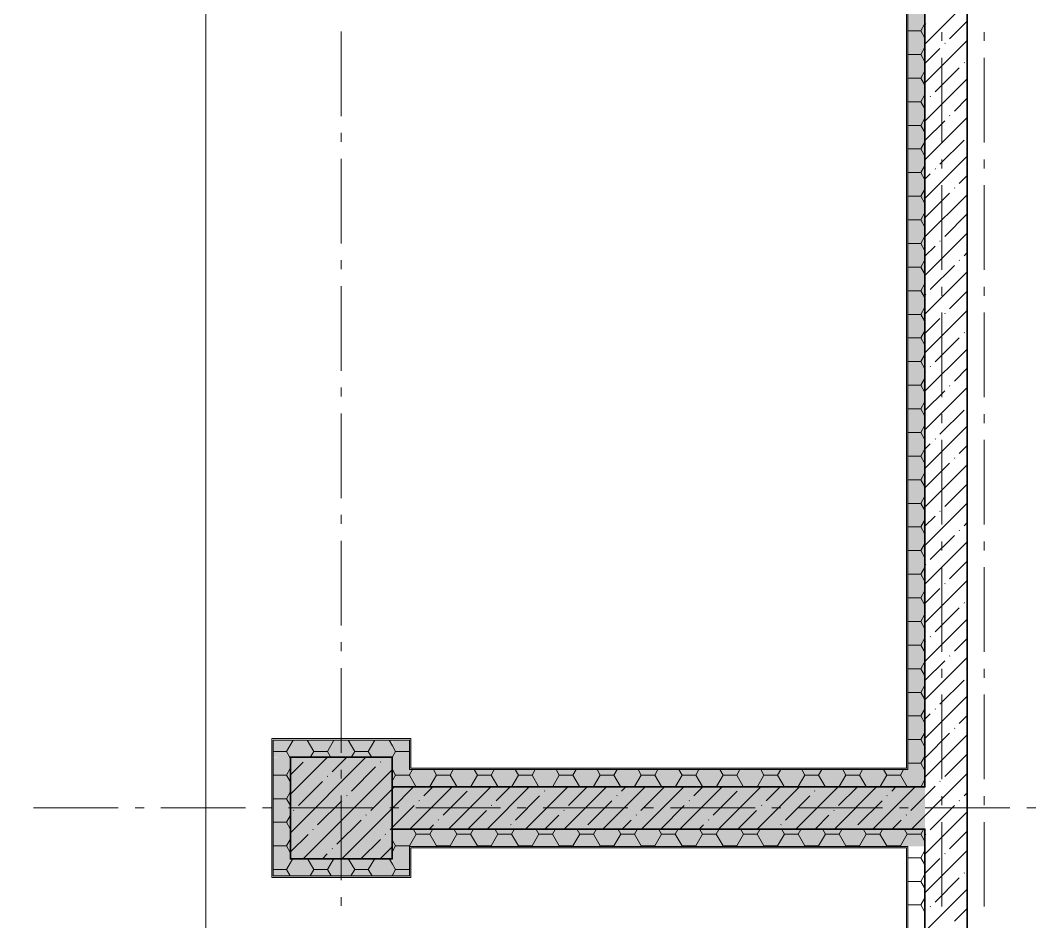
# Model space of a CAD drawing. Header units: millimetres. Extents: x -81576 to 1046824, y -248937 to 691537.
# Drawn here: x 168097 to 174099, y 573749 to 579079 of the extents above; entities that cross this region are included whole.
import ezdxf

# ---------------------------------------------------------------- set-up
doc = ezdxf.new("R2010")
doc.units = ezdxf.units.MM
doc.layers.add('PDF _Геометрия', color=7, linetype='Continuous', true_color=0x1d1d1d)
doc.layers.add('PDF _Сплошная заливка', color=7, linetype='Continuous', true_color=0xffffff)

msp = doc.modelspace()

# ---------------------------------------------------------------- hatches: boundary and pattern name
at = {"layer": 'PDF _Сплошная заливка', "true_color": 0x636466, "transparency": 33554559}
for points in [[(173342.5, 574648.6), (173342.5, 580311.6), (173334.5, 580311.6), (173334.5, 574648.6)], [(173342.5, 574548.6), (173442.5, 574548.6), (173442.5, 580319.6), (173342.5, 580319.6)], [(173442.5, 574548.6), (173444.5, 574548.6), (173442.5, 577521)], [(169584.5, 574723.6), (169592.5, 574723.6), (169592.5, 574823.6), (169584.5, 574823.6)], [(169592.5, 574723.6), (170296.5, 574723.6), (170294.5, 574823.6), (169592.5, 574823.6)], [(170296.5, 574548.6), (170396.5, 574548.6), (170396.5, 574823.6), (170296.5, 574823.6)], [(170404.5, 574648.6), (170404.5, 574831.6), (170396.5, 574831.6), (170396.5, 574648.6)], [(169592.5, 574011.6), (169592.5, 574721.6), (169584.5, 574721.6), (169584.5, 574011.6)], [(169692.5, 574019.6), (169692.5, 574723.6), (169592.5, 574721.6), (169592.5, 574019.6)], [(169694.5, 574121.6), (170294.5, 574121.6), (170294.5, 574721.6), (169694.5, 574721.6)], [(170396.5, 574548.6), (173342.5, 574548.6), (173342.5, 574648.6), (170396.5, 574648.6)], [(173334.5, 574648.6), (173334.5, 574656.6), (170404.5, 574656.6), (170404.5, 574648.6)], [(173444.5, 574296.6), (173444.5, 574546.6), (170294.5, 574546.6), (170294.5, 574296.6)], [(173334.5, 574546.6), (173334.5, 574548.6), (171119.5, 574546.6)], [(173442.5, 574546.6), (173442.5, 574548.6), (173342.5, 574546.6)], [(170296.5, 574019.6), (170396.5, 574019.6), (170396.5, 574294.6), (170296.5, 574294.6)], [(170396.5, 574194.6), (173442.5, 574194.6), (173442.5, 574294.6), (170396.5, 574294.6)], [(173442.5, 574294.6), (173442.5, 574296.6), (171119.5, 574294.6)], [(170396.5, 574011.6), (170404.5, 574011.6), (170404.5, 574194.6), (170396.5, 574194.6)], [(170404.5, 574186.6), (173342.5, 574186.6), (173342.5, 574194.6), (170404.5, 574194.6)], [(169692.5, 574119.6), (169694.5, 574121.6), (169692.5, 574121.6)], [(169692.5, 574019.6), (170296.5, 574019.6), (170294.5, 574119.6), (169692.5, 574119.6)], [(170294.5, 574119.6), (170294.5, 574121.6), (169694.5, 574119.6)], [(169592.5, 574011.6), (169692.5, 574011.6), (169692.5, 574019.6), (169592.5, 574019.6)], [(169694.5, 574011.6), (170294.5, 574011.6), (170294.5, 574019.6), (169694.5, 574019.6)], [(170296.5, 574011.6), (170396.5, 574011.6), (170396.5, 574019.6), (170296.5, 574019.6)]]:
    msp.add_hatch(color=251, dxfattribs=at).paths.add_polyline_path(points)

# ---------------------------------------------------------------- linework, layer by layer
at = {"layer": 'PDF _Геометрия', "color": 7, "lineweight": 9}
msp.add_lwpolyline([(96004.5, 535380), (96004.5, 585971.6), (122994.5, 585971.6), (122994.5, 547671.5), (169194.5, 547671.5), (169194.5, 581171.6), (172944.5, 581171.6), (172944.5, 582548.4), (172944.5, 581171.6), (169194.5, 581171.6), (169194.5, 547671.5), (122994.5, 547671.5), (122994.5, 585971.6), (96004.5, 585971.6)], close=True, dxfattribs=at)
at = {"layer": 'PDF _Геометрия', "color": 7, "lineweight": 13}
for points in [[(173334.5, 568656.6), (173334.5, 574186.6), (170404.5, 574186.6), (170404.5, 574011.6), (170294.5, 574011.6), (169694.5, 574011.6), (169584.5, 574011.6), (169584.5, 574721.6), (169584.5, 574831.6), (170294.5, 574831.6), (170404.5, 574831.6), (170404.5, 574656.6), (173334.5, 574656.6), (173334.5, 580311.6), (170402.5, 580311.6), (170402.5, 580071.6), (170402.5, 579961.6), (169694.5, 579961.6), (169584.5, 579961.6), (169584.5, 580671.6), (169584.5, 580781.6), (173334.5, 580781.6), (173334.5, 582548.4)], [(173342.5, 582548.4), (173342.5, 580773.6), (173334.5, 580773.6), (169592.5, 580773.6), (169592.5, 579969.6), (170394.5, 579969.6), (170394.5, 580319.6), (170558.4, 580319.6), (173342.5, 580319.6), (173342.5, 580311.6), (173342.5, 574648.6), (173334.5, 574648.6), (170404.5, 574648.6), (170396.5, 574648.6), (170396.5, 574823.6), (169592.5, 574823.6), (169592.5, 574019.6), (170396.5, 574019.6), (170396.5, 574194.6), (170404.5, 574194.6), (173342.5, 574194.6), (173342.5, 574186.6), (173342.5, 568546.6)], [(170404.5, 574546.6), (170396.5, 574546.6)], [(173342.5, 574546.6), (173334.5, 574546.6)], [(170396.5, 574296.6), (170404.5, 574296.6)], [(173444.5, 574194.6), (173444.5, 574186.6)]]:
    msp.add_lwpolyline(points, dxfattribs=at)
at = {"layer": 'PDF _Геометрия', "color": 7, "lineweight": 9}
for points in [[(173442.5, 582548.4), (173442.5, 580671.6), (173444.5, 580671.6), (173444.5, 580673.6), (173334.5, 580673.6), (169692.5, 580673.6), (169692.5, 580069.6), (170294.5, 580069.6), (170294.5, 580419.6), (170558.4, 580419.6), (173444.5, 580419.6), (173444.5, 580319.6), (173444.5, 580311.6), (173444.5, 574546.6), (173342.5, 574546.6), (173334.5, 574546.6), (170404.5, 574546.6), (170396.5, 574546.6), (170396.5, 574548.6)], [(170294.5, 574548.6), (170404.5, 574548.6), (173334.5, 574548.6), (173444.5, 574548.6), (173444.5, 574546.6), (173442.5, 574546.6), (173442.5, 580311.6), (173442.5, 580421.6), (173444.5, 580421.6)], [(169994.5, 579012.7), (169994.5, 578512.7)], [(173544.5, 579009.3), (173544.5, 578956.4)], [(173794.5, 579009.3), (173794.5, 578956.4)], [(173544.5, 578856.4), (173544.5, 578356.4)], [(173794.5, 578856.4), (173794.5, 578356.4)], [(169994.5, 578412.7), (169994.5, 578359.8)], [(169994.5, 578259.8), (169994.5, 577759.8)], [(173544.5, 578256.4), (173544.5, 578203.4)], [(173794.5, 578256.4), (173794.5, 578203.4)], [(173544.5, 578103.4), (173544.5, 577603.4)], [(173794.5, 578103.4), (173794.5, 577603.4)], [(169994.5, 577659.8), (169994.5, 577606.9)], [(169994.5, 577506.9), (169994.5, 577006.9)], [(173544.5, 577503.4), (173544.5, 577450.5)], [(173794.5, 577503.4), (173794.5, 577450.5)], [(173544.5, 577350.5), (173544.5, 576850.5)], [(173794.5, 577350.5), (173794.5, 576850.5)], [(169994.5, 576906.9), (169994.5, 576854)], [(169994.5, 576754), (169994.5, 576254)], [(173544.5, 576750.5), (173544.5, 576697.6)], [(173794.5, 576750.5), (173794.5, 576697.6)], [(173544.5, 576597.6), (173544.5, 576097.6)], [(173794.5, 576597.6), (173794.5, 576097.6)], [(169994.5, 576154), (169994.5, 576101.1)], [(169994.5, 576001.1), (169994.5, 575501.1)], [(173544.5, 575997.6), (173544.5, 575944.7)], [(173794.5, 575997.6), (173794.5, 575944.7)], [(173544.5, 575844.7), (173544.5, 575344.7)], [(173794.5, 575844.7), (173794.5, 575344.7)], [(169994.5, 575401.1), (169994.5, 575348.2)], [(169994.5, 575248.2), (169994.5, 574748.2)], [(173544.5, 575244.7), (173544.5, 575191.8)], [(173794.5, 575244.7), (173794.5, 575191.8)], [(173544.5, 575091.8), (173544.5, 574591.8)], [(173794.5, 575091.8), (173794.5, 574591.8)], [(170294.5, 574296.6), (170296.5, 574296.6), (170296.5, 574119.6), (169692.5, 574119.6), (169692.5, 574723.6), (170296.5, 574723.6), (170296.5, 574548.6), (170296.5, 574546.6), (170294.5, 574546.6), (170396.5, 574546.6)], [(170294.5, 574546.6), (170294.5, 574721.6), (169694.5, 574721.6), (169694.5, 574121.6), (170294.5, 574121.6), (170294.5, 574296.6), (170396.5, 574296.6), (170404.5, 574296.6), (173444.5, 574296.6), (173444.5, 574194.6), (173444.5, 574186.6), (173444.5, 556656.6), (173444.5, 556648.6), (173442.5, 556648.6)], [(169994.5, 574648.2), (169994.5, 574595.2)], [(173342.5, 574546.6), (173342.5, 574548.6)], [(169994.5, 574495.2), (169994.5, 573995.2)], [(173544.5, 574491.8), (173544.5, 574438.8)], [(173794.5, 574491.8), (173794.5, 574438.8)], [(168675.6, 574421.6), (168175.6, 574421.6)], [(168828.5, 574421.6), (168775.6, 574421.6)], [(169428.5, 574421.6), (168928.5, 574421.6)], [(169581.4, 574421.6), (169528.5, 574421.6)], [(170181.4, 574421.6), (169681.4, 574421.6)], [(170334.4, 574421.6), (170281.4, 574421.6)], [(170934.4, 574421.6), (170434.4, 574421.6)], [(171087.3, 574421.6), (171034.4, 574421.6)], [(171687.3, 574421.6), (171187.3, 574421.6)], [(171840.2, 574421.6), (171787.3, 574421.6)], [(172440.2, 574421.6), (171940.2, 574421.6)], [(172593.1, 574421.6), (172540.2, 574421.6)], [(173193.1, 574421.6), (172693.1, 574421.6)], [(173346, 574421.6), (173293.1, 574421.6)], [(173946, 574421.6), (173446, 574421.6)], [(174098.9, 574421.6), (174046, 574421.6)], [(173544.5, 574338.8), (173544.5, 573838.8)], [(173794.5, 574338.8), (173794.5, 573838.8)], [(170294.5, 574294.6), (170404.5, 574294.6), (173444.5, 574294.6), (173444.5, 574296.6), (173442.5, 574296.6), (173442.5, 574186.6), (173442.5, 568546.6), (173442.5, 568296.6), (173442.5, 562546.6), (173442.5, 562296.6), (173442.5, 556656.6), (173442.5, 556546.6), (173444.5, 556546.6), (173444.5, 556548.6), (173442.5, 556548.6), (170404.5, 556548.6), (170294.5, 556548.6)], [(170396.5, 574296.6), (170396.5, 574294.6)], [(173444.5, 574194.6), (173442.5, 574194.6)], [(169994.5, 573895.2), (169994.5, 573842.3)]]:
    msp.add_lwpolyline(points, dxfattribs=at)
at = {"layer": 'PDF _Геометрия', "color": 7, "lineweight": 35}
for points in [[(170294.5, 556546.6), (173444.5, 556546.6), (173444.5, 574296.6), (170294.5, 574296.6), (170294.5, 574546.6), (173444.5, 574546.6), (173444.5, 580421.6), (170294.5, 580421.6)], [(173694.5, 580171.6), (173694.5, 550571.5)]]:
    msp.add_lwpolyline(points, dxfattribs=at)
at = {"layer": 'PDF _Геометрия', "lineweight": 9}
for points in [[(173694.5, 579188.1), (173444.5, 578938.1)], [(173442.5, 579055), (173420.2, 579016.3)], [(173449.6, 579057.2), (173447.2, 579054.9)], [(173694.5, 579074.1), (173589.7, 578969.3)], [(173420.2, 579016.3), (173342.5, 579016.3)], [(173420.1, 579016.3), (173442.5, 578977.6)], [(173694.5, 578960), (173444.5, 578710)], [(173442.5, 578915.4), (173420.2, 578876.7)], [(173532.7, 578912.3), (173444.5, 578824.1)], [(173563.6, 578943.2), (173561.2, 578940.8)], [(173420.2, 578876.6), (173342.5, 578876.6)], [(173420.1, 578876.6), (173442.5, 578837.9)], [(173646.8, 578798.3), (173504.2, 578655.7)], [(173677.7, 578829.1), (173675.3, 578826.8)], [(173420.2, 578737), (173342.5, 578737)], [(173420.1, 578737), (173442.5, 578698.2)], [(173442.5, 578775.7), (173420.2, 578737)], [(173694.5, 578731.9), (173444.5, 578481.9)], [(173420.2, 578597.3), (173342.5, 578597.3)], [(173420.1, 578597.3), (173442.5, 578558.5)], [(173442.5, 578636), (173420.2, 578597.3)], [(173447.2, 578598.7), (173444.5, 578596)], [(173478.1, 578629.6), (173475.7, 578627.2)], [(173694.5, 578617.9), (173618.3, 578541.6)], [(173442.5, 578496.3), (173420.2, 578457.6)], [(173694.5, 578503.8), (173444.5, 578253.8)], [(173561.2, 578484.6), (173444.5, 578367.9)], [(173592.1, 578515.5), (173589.7, 578513.1)], [(173420.2, 578457.6), (173342.5, 578457.6)], [(173420.1, 578457.6), (173442.5, 578418.9)], [(173442.5, 578356.6), (173420.2, 578317.9)], [(173675.3, 578370.6), (173532.7, 578228)], [(173420.2, 578317.9), (173342.5, 578317.9)], [(173420.1, 578317.9), (173442.5, 578279.2)], [(173694.5, 578275.7), (173444.5, 578025.7)], [(173420.2, 578178.2), (173342.5, 578178.2)], [(173420.1, 578178.2), (173442.5, 578139.5)], [(173442.5, 578217), (173420.2, 578178.2)], [(173506.6, 578201.9), (173504.2, 578199.5)], [(173475.7, 578171), (173444.5, 578139.8)], [(173694.5, 578161.7), (173646.8, 578114)], [(173442.5, 578077.3), (173420.2, 578038.6)], [(173589.7, 578056.9), (173447.2, 577914.4)], [(173620.6, 578087.8), (173618.3, 578085.4)], [(173420.2, 578038.6), (173342.5, 578038.6)], [(173420.1, 578038.6), (173442.5, 577999.8)], [(173694.5, 578047.7), (173444.5, 577797.6)], [(173442.5, 577937.6), (173420.2, 577898.9)], [(173420.2, 577898.9), (173342.5, 577898.9)], [(173420.1, 577898.9), (173442.5, 577860.1)], [(173694.5, 577933.6), (173561.2, 577800.3)], [(173694.5, 577819.5), (173444.5, 577569.5)], [(173420.2, 577759.2), (173342.5, 577759.2)], [(173420.1, 577759.2), (173442.5, 577720.5)], [(173442.5, 577797.9), (173420.2, 577759.2)], [(173535.1, 577774.2), (173532.7, 577771.8)], [(173504.2, 577743.3), (173444.5, 577683.6)], [(173694.5, 577705.5), (173675.3, 577686.3)], [(173442.5, 577658.2), (173420.2, 577619.5)], [(173649.1, 577660.1), (173646.8, 577657.8)], [(173420.2, 577619.5), (173342.5, 577619.5)], [(173420.1, 577619.5), (173442.5, 577580.8)], [(173694.5, 577591.5), (173444.5, 577341.5)], [(173618.3, 577629.2), (173475.7, 577486.7)], [(173442.5, 577518.6), (173420.2, 577479.8)], [(173420.2, 577479.8), (173342.5, 577479.8)], [(173420.1, 577479.8), (173442.5, 577441.1)], [(173449.6, 577460.5), (173447.2, 577458.2)], [(173694.5, 577477.4), (173589.7, 577372.6)], [(173420.2, 577340.1), (173342.5, 577340.1)], [(173420.1, 577340.1), (173442.5, 577301.4)], [(173442.5, 577378.9), (173420.2, 577340.2)], [(173694.5, 577363.4), (173444.5, 577113.4)], [(173563.6, 577346.5), (173561.2, 577344.1)], [(173532.7, 577315.6), (173444.5, 577227.4)], [(173442.5, 577239.2), (173420.2, 577200.5)], [(173677.7, 577232.4), (173675.3, 577230.1)], [(173420.2, 577200.5), (173342.5, 577200.5)], [(173420.1, 577200.5), (173442.5, 577161.7)], [(173646.8, 577201.6), (173504.2, 577059)], [(173442.5, 577099.5), (173420.2, 577060.8)], [(173694.5, 577135.3), (173444.5, 576885.3)], [(173420.2, 577060.8), (173342.5, 577060.8)], [(173420.1, 577060.8), (173442.5, 577022.1)], [(173447.2, 577002), (173444.5, 576999.3)], [(173478.1, 577032.9), (173475.7, 577030.5)], [(173694.5, 577021.2), (173618.3, 576945)], [(173420.2, 576921.1), (173342.5, 576921.1)], [(173420.1, 576921.1), (173442.5, 576882.4)], [(173442.5, 576959.8), (173420.2, 576921.1)], [(173592.1, 576918.8), (173589.7, 576916.4)], [(173694.5, 576907.2), (173444.5, 576657.2)], [(173561.2, 576887.9), (173444.5, 576771.2)], [(173442.5, 576820.1), (173420.2, 576781.4)], [(173420.2, 576781.4), (173342.5, 576781.4)], [(173420.1, 576781.4), (173442.5, 576742.7)], [(173675.3, 576773.9), (173532.7, 576631.3)], [(173442.5, 576680.5), (173420.2, 576641.8)], [(173694.5, 576679.1), (173444.5, 576429.1)], [(173420.2, 576641.7), (173342.5, 576641.7)], [(173420.1, 576641.7), (173442.5, 576603)], [(173475.7, 576574.3), (173444.5, 576543.1)], [(173506.6, 576605.2), (173504.2, 576602.8)], [(173694.5, 576565), (173646.8, 576517.3)], [(173420.2, 576502.1), (173342.5, 576502.1)], [(173420.1, 576502.1), (173442.5, 576463.3)], [(173442.5, 576540.8), (173420.2, 576502.1)], [(173694.5, 576451), (173444.5, 576201)], [(173589.7, 576460.2), (173447.2, 576317.7)], [(173620.6, 576491.1), (173618.3, 576488.8)], [(173442.5, 576401.1), (173420.2, 576362.4)], [(173420.2, 576362.4), (173342.5, 576362.4)], [(173420.1, 576362.4), (173442.5, 576323.6)], [(173694.5, 576336.9), (173561.2, 576203.6)], [(173442.5, 576261.4), (173420.2, 576222.7)], [(173420.2, 576222.7), (173342.5, 576222.7)], [(173420.1, 576222.7), (173442.5, 576184)], [(173694.5, 576222.9), (173444.5, 575972.9)], [(173504.2, 576146.6), (173444.5, 576086.9)], [(173535.1, 576177.5), (173532.7, 576175.1)], [(173420.2, 576083), (173342.5, 576083)], [(173420.1, 576083), (173442.5, 576044.3)], [(173442.5, 576121.7), (173420.2, 576083)], [(173694.5, 576108.8), (173675.3, 576089.6)], [(173618.3, 576032.6), (173475.7, 575890)], [(173649.1, 576063.4), (173646.8, 576061.1)], [(173442.5, 575982.1), (173420.2, 575943.3)], [(173694.5, 575994.8), (173444.5, 575744.8)], [(173420.2, 575943.3), (173342.5, 575943.3)], [(173420.1, 575943.3), (173442.5, 575904.6)], [(173442.5, 575842.4), (173420.2, 575803.7)], [(173449.6, 575863.9), (173447.2, 575861.5)], [(173694.5, 575880.7), (173589.7, 575775.9)], [(173420.2, 575803.7), (173342.5, 575803.7)], [(173420.1, 575803.7), (173442.5, 575764.9)], [(173694.5, 575766.7), (173444.5, 575516.7)], [(173532.7, 575718.9), (173444.5, 575630.7)], [(173563.6, 575749.8), (173561.2, 575747.4)], [(173420.2, 575664), (173342.5, 575664)], [(173420.1, 575664), (173442.5, 575625.2)], [(173442.5, 575702.7), (173420.2, 575664)], [(173646.8, 575604.9), (173504.2, 575462.3)], [(173677.7, 575635.8), (173675.3, 575633.4)], [(173442.5, 575563), (173420.2, 575524.3)], [(173694.5, 575538.6), (173444.5, 575288.6)], [(173420.2, 575524.3), (173342.5, 575524.3)], [(173420.1, 575524.3), (173442.5, 575485.6)], [(173442.5, 575423.3), (173420.2, 575384.6)], [(173478.1, 575436.2), (173475.7, 575433.8)], [(173694.5, 575424.5), (173618.3, 575348.3)], [(173420.2, 575384.6), (173342.5, 575384.6)], [(173420.1, 575384.6), (173442.5, 575345.9)], [(173447.2, 575405.3), (173444.5, 575402.6)], [(173694.5, 575310.5), (173444.5, 575060.5)], [(173592.1, 575322.1), (173589.7, 575319.8)], [(173420.2, 575244.9), (173342.5, 575244.9)], [(173420.1, 575244.9), (173442.5, 575206.2)], [(173442.5, 575283.7), (173420.2, 575244.9)], [(173561.2, 575291.2), (173444.5, 575174.5)], [(173675.3, 575177.2), (173532.7, 575034.6)], [(173442.5, 575144), (173420.2, 575105.3)], [(173420.2, 575105.2), (173342.5, 575105.2)], [(173420.1, 575105.2), (173442.5, 575066.5)], [(173694.5, 575082.4), (173444.5, 574832.4)], [(173442.5, 575004.3), (173420.2, 574965.6)], [(173506.6, 575008.5), (173504.2, 575006.1)], [(173420.2, 574965.6), (173342.5, 574965.6)], [(173420.1, 574965.6), (173442.5, 574926.8)], [(173475.7, 574977.6), (173444.5, 574946.4)], [(173694.5, 574968.3), (173646.8, 574920.6)], [(173620.6, 574894.4), (173618.3, 574892.1)], [(169709.1, 574823.6), (169670.2, 574756.1)], [(169792.5, 574823.6), (169831.4, 574756)], [(169951.1, 574823.6), (169912.1, 574756.1)], [(170034.4, 574823.6), (170073.4, 574756)], [(170193, 574823.6), (170154, 574756.1)], [(170276.3, 574823.6), (170296.5, 574788.6), (170315.3, 574756)], [(173420.2, 574825.9), (173342.5, 574825.9)], [(173420.1, 574825.9), (173442.5, 574787.2)], [(173442.5, 574864.6), (173420.2, 574825.9)], [(173694.5, 574854.3), (173444.5, 574604.3)], [(173589.7, 574863.6), (173447.2, 574721)], [(169670.2, 574756), (169592.5, 574756)], [(169670.2, 574756), (169688.9, 574723.6), (169692.5, 574717.3)], [(169831.5, 574756.1), (169812.7, 574723.6)], [(169912.1, 574756), (169831.5, 574756)], [(169912.1, 574756), (169930.8, 574723.6)], [(170073.4, 574756.1), (170054.6, 574723.6)], [(170154, 574756), (170073.4, 574756)], [(170154, 574756), (170172.8, 574723.6)], [(170315.3, 574756.1), (170296.5, 574723.5)], [(170396, 574756), (170315.3, 574756)], [(170396.5, 574757), (170396, 574756.1)], [(170396, 574756), (170396.5, 574755.1)], [(169912.2, 574721.6), (169694.5, 574503.8)], [(170140.3, 574721.6), (169694.5, 574275.7)], [(169798.2, 574721.6), (169797.6, 574721)], [(170026.3, 574721.6), (169940.2, 574635.5)], [(170254.4, 574721.6), (170253.8, 574721)], [(173442.5, 574724.9), (173420.2, 574686.2)], [(173694.5, 574740.2), (173561.2, 574606.9)], [(169692.5, 574655.1), (169670.2, 574616.4)], [(169769.1, 574692.5), (169694.5, 574617.9)], [(170294.5, 574647.6), (169768.4, 574121.6)], [(170196.8, 574664), (170054.2, 574521.4)], [(170227.7, 574694.9), (170225.3, 574692.5)], [(170296.5, 574648.9), (170315.3, 574616.4)], [(170414.6, 574648.6), (170396.5, 574617.3), (170396, 574616.4)], [(170538.7, 574648.6), (170557.2, 574616.4)], [(170656.5, 574648.6), (170637.9, 574616.4)], [(170780.6, 574648.6), (170799.2, 574616.4)], [(170898.4, 574648.6), (170879.8, 574616.4)], [(171022.5, 574648.6), (171041.1, 574616.4)], [(171140.4, 574648.6), (171121.8, 574616.4)], [(171264.5, 574648.6), (171283.1, 574616.4)], [(171382.3, 574648.6), (171363.7, 574616.4)], [(171506.4, 574648.6), (171525, 574616.4)], [(171624.2, 574648.6), (171605.6, 574616.4)], [(171748.3, 574648.6), (171766.9, 574616.4)], [(171866.2, 574648.6), (171847.6, 574616.4)], [(171990.3, 574648.6), (172008.9, 574616.4)], [(172108.1, 574648.6), (172089.5, 574616.4)], [(172232.2, 574648.6), (172250.8, 574616.4)], [(172350, 574648.6), (172331.4, 574616.4)], [(172474.1, 574648.6), (172492.7, 574616.4)], [(172592, 574648.6), (172573.4, 574616.4)], [(172716.1, 574648.6), (172734.7, 574616.4)], [(172833.9, 574648.6), (172815.3, 574616.4)], [(172958, 574648.6), (172976.6, 574616.4)], [(173075.8, 574648.6), (173057.3, 574616.4)], [(173199.9, 574648.6), (173218.5, 574616.4)], [(173317.8, 574648.6), (173299.2, 574616.4)], [(173420.2, 574686.2), (173342.5, 574686.2)], [(173420.1, 574686.2), (173442.5, 574647.5)], [(169670.2, 574616.4), (169592.5, 574616.4)], [(169670.2, 574616.4), (169692.5, 574577.6)], [(169883.1, 574578.4), (169740.6, 574435.9)], [(169914, 574609.3), (169911.7, 574606.9)], [(170315.3, 574616.4), (170296.5, 574583.8)], [(170396, 574616.4), (170315.3, 574616.4)], [(170396, 574616.4), (170396.5, 574615.4), (170435.1, 574548.6)], [(170557.3, 574616.4), (170518.1, 574548.6)], [(170637.9, 574616.4), (170557.3, 574616.4)], [(170637.9, 574616.4), (170677, 574548.6)], [(170799.2, 574616.4), (170760, 574548.6)], [(170879.8, 574616.4), (170799.2, 574616.4)], [(170879.8, 574616.4), (170919, 574548.6)], [(171041.1, 574616.4), (171002, 574548.6)], [(171121.8, 574616.4), (171041.1, 574616.4)], [(171121.8, 574616.4), (171160.9, 574548.6)], [(171283.1, 574616.4), (171243.9, 574548.6)], [(171363.7, 574616.4), (171283.1, 574616.4)], [(171363.7, 574616.4), (171402.8, 574548.6)], [(171525, 574616.4), (171485.8, 574548.6)], [(171605.7, 574616.4), (171525, 574616.4)], [(171605.6, 574616.4), (171644.8, 574548.6)], [(171766.9, 574616.4), (171727.8, 574548.6)], [(171847.6, 574616.4), (171766.9, 574616.4)], [(171847.6, 574616.4), (171886.7, 574548.6)], [(172008.9, 574616.4), (171969.7, 574548.6)], [(172089.5, 574616.4), (172008.9, 574616.4)], [(172089.5, 574616.4), (172128.6, 574548.6)], [(172250.8, 574616.4), (172211.7, 574548.6)], [(172331.5, 574616.4), (172250.8, 574616.4)], [(172331.4, 574616.4), (172370.6, 574548.6)], [(172492.7, 574616.4), (172453.6, 574548.6)], [(172573.4, 574616.4), (172492.7, 574616.4)], [(172573.4, 574616.4), (172612.5, 574548.6)], [(172734.7, 574616.4), (172695.5, 574548.6)], [(172815.3, 574616.4), (172734.7, 574616.4)], [(172815.3, 574616.4), (172854.5, 574548.6)], [(172976.6, 574616.4), (172937.5, 574548.6)], [(173057.3, 574616.4), (172976.6, 574616.4)], [(173057.2, 574616.4), (173096.4, 574548.6)], [(173218.5, 574616.4), (173179.4, 574548.6)], [(173299.2, 574616.4), (173218.6, 574616.4)], [(173299.2, 574616.4), (173339.5, 574546.6)], [(173694.5, 574626.2), (173444.5, 574376.2), (173364.9, 574296.6)], [(173442.5, 574585.2), (173421.3, 574548.6)], [(173535.1, 574580.8), (173532.7, 574578.4)], [(169692.5, 574515.4), (169670.2, 574476.7)], [(170421.5, 574546.6), (170294.5, 574419.5), (169996.5, 574121.6)], [(170307.5, 574546.6), (170294.5, 574533.6), (170168.3, 574407.4)], [(170649.6, 574546.6), (170399.6, 574296.6)], [(170535.6, 574546.6), (170481.9, 574492.9)], [(170738.5, 574521.4), (170595.9, 574378.8)], [(170877.7, 574546.6), (170627.7, 574296.6)], [(171105.8, 574546.6), (170855.8, 574296.6)], [(170991.8, 574546.6), (170909.6, 574464.4)], [(171333.9, 574546.6), (171083.9, 574296.6)], [(171197.1, 574523.8), (171194.7, 574521.4)], [(171562, 574546.6), (171312, 574296.6)], [(171448, 574546.6), (171337.3, 574435.9)], [(171790.1, 574546.6), (171540.1, 574296.6)], [(171676.1, 574546.6), (171650.9, 574521.4)], [(171904.2, 574546.6), (171765, 574407.4)], [(172018.2, 574546.6), (171768.2, 574296.6)], [(172246.3, 574546.6), (171996.3, 574296.6)], [(172132.3, 574546.6), (172078.6, 574492.9)], [(172335.2, 574521.4), (172192.6, 574378.8)], [(172474.4, 574546.6), (172224.4, 574296.6)], [(172702.5, 574546.6), (172452.5, 574296.6)], [(172588.5, 574546.6), (172506.3, 574464.4)], [(172930.6, 574546.6), (172680.6, 574296.6)], [(172793.8, 574523.8), (172791.4, 574521.4)], [(173158.7, 574546.6), (172908.7, 574296.6)], [(173044.7, 574546.6), (172934, 574435.9)], [(173386.8, 574546.6), (173136.8, 574296.6)], [(173272.8, 574546.6), (173247.6, 574521.4)], [(173420.2, 574546.5), (173342.5, 574546.5), (173339.5, 574546.5)], [(173504.2, 574549.9), (173444.5, 574490.2), (173361.6, 574407.4)], [(169670.2, 574476.7), (169592.5, 574476.7)], [(169670.2, 574476.7), (169692.5, 574438)], [(169997.2, 574464.4), (169854.6, 574321.8)], [(170028.1, 574495.3), (170025.7, 574492.9)], [(170455.8, 574466.8), (170453.4, 574464.4)], [(171166.2, 574492.9), (171023.6, 574350.3)], [(171593.9, 574464.4), (171451.3, 574321.8)], [(171624.8, 574495.3), (171622.4, 574492.9)], [(172052.4, 574466.8), (172050.1, 574464.4)], [(172762.9, 574492.9), (172620.3, 574350.3)], [(173190.6, 574464.4), (173048, 574321.8)], [(173221.5, 574495.3), (173219.1, 574492.9)], [(173649.1, 574466.8), (173646.8, 574464.4)], [(173694.5, 574512.1), (173675.3, 574492.9)], [(169714.4, 574409.7), (169712.1, 574407.4)], [(170424.9, 574435.9), (170294.5, 574305.5), (170282.3, 574293.3)], [(170852.6, 574407.4), (170741.8, 574296.6)], [(170883.4, 574438.2), (170881.1, 574435.9)], [(171311.1, 574409.7), (171308.8, 574407.4)], [(172021.6, 574435.9), (171882.3, 574296.6)], [(172449.3, 574407.4), (172338.5, 574296.6)], [(172480.1, 574438.2), (172477.8, 574435.9)], [(172907.8, 574409.7), (172905.4, 574407.4)], [(173694.5, 574398.1), (173444.5, 574148.1)], [(173618.3, 574435.9), (173475.7, 574293.3)], [(169670.2, 574337), (169592.5, 574337)], [(169692.5, 574375.7), (169670.2, 574337)], [(169670.2, 574337), (169692.5, 574298.3)], [(170111.2, 574350.3), (169968.7, 574207.8)], [(170142.1, 574381.2), (170139.8, 574378.8)], [(170569.8, 574352.7), (170567.4, 574350.3)], [(171280.2, 574378.8), (171198, 574296.6)], [(171707.9, 574350.3), (171654.2, 574296.6)], [(171738.8, 574381.2), (171736.4, 574378.8)], [(172166.5, 574352.7), (172164.1, 574350.3)], [(172876.9, 574378.8), (172794.7, 574296.6)], [(173304.6, 574350.3), (173250.9, 574296.6)], [(173335.5, 574381.2), (173333.1, 574378.8)], [(169828.5, 574295.7), (169826.1, 574293.3)], [(170420.5, 574294.6), (170436.3, 574267.2)], [(170538.9, 574321.8), (170513.7, 574296.6)], [(170532.8, 574294.6), (170516.9, 574267.2)], [(170662.4, 574294.6), (170678.2, 574267.2)], [(170774.7, 574294.6), (170758.9, 574267.2)], [(170904.3, 574294.6), (170920.2, 574267.2)], [(170997.5, 574324.2), (170995.1, 574321.8)], [(171016.6, 574294.6), (171000.8, 574267.2)], [(171146.3, 574294.6), (171162.1, 574267.2)], [(171258.6, 574294.6), (171242.7, 574267.2)], [(171388.2, 574294.6), (171404, 574267.2)], [(171500.5, 574294.6), (171484.7, 574267.2)], [(171630.1, 574294.6), (171646, 574267.2)], [(171742.4, 574294.6), (171726.6, 574267.2)], [(171872.1, 574294.6), (171887.9, 574267.2)], [(171984.4, 574294.6), (171968.5, 574267.2)], [(172135.6, 574321.8), (172110.4, 574296.6)], [(172114, 574294.6), (172129.8, 574267.2)], [(172226.3, 574294.6), (172210.5, 574267.2)], [(172355.9, 574294.6), (172371.8, 574267.2)], [(172468.2, 574294.6), (172452.4, 574267.2)], [(172594.2, 574324.2), (172591.8, 574321.8)], [(172597.9, 574294.6), (172613.7, 574267.2)], [(172710.2, 574294.6), (172694.3, 574267.2)], [(172839.8, 574294.6), (172855.6, 574267.2)], [(172952.1, 574294.6), (172936.3, 574267.2)], [(173081.7, 574294.6), (173097.6, 574267.2)], [(173194, 574294.6), (173178.2, 574267.2)], [(173323.7, 574294.6), (173339.5, 574267.2)], [(173436, 574294.6), (173420.2, 574267.2)], [(173694.5, 574284), (173589.7, 574179.3)], [(169692.5, 574236), (169670.2, 574197.3)], [(169797.6, 574264.8), (169694.5, 574161.7)], [(170225.3, 574236.3), (170110.6, 574121.6)], [(170256.2, 574267.2), (170253.8, 574264.8)], [(170296.5, 574229.9), (170315.3, 574197.3)], [(170436.3, 574267.2), (170396.5, 574198.3), (170396, 574197.3)], [(170516.9, 574267.2), (170436.3, 574267.2)], [(170516.9, 574267.2), (170557.2, 574197.3)], [(170678.2, 574267.2), (170637.9, 574197.3)], [(170758.9, 574267.2), (170678.2, 574267.2)], [(170758.9, 574267.2), (170799.2, 574197.3)], [(170920.2, 574267.2), (170879.8, 574197.3)], [(171000.8, 574267.2), (170920.2, 574267.2)], [(171000.8, 574267.2), (171041.1, 574197.3)], [(171162.1, 574267.2), (171121.8, 574197.3)], [(171242.7, 574267.2), (171162.1, 574267.2)], [(171242.7, 574267.2), (171283.1, 574197.3)], [(171404, 574267.2), (171363.7, 574197.3)], [(171484.7, 574267.2), (171404, 574267.2)], [(171484.7, 574267.2), (171525, 574197.3)], [(171646, 574267.2), (171605.6, 574197.3)], [(171726.6, 574267.2), (171646, 574267.2)], [(171726.6, 574267.2), (171766.9, 574197.3)], [(171887.9, 574267.2), (171847.6, 574197.3)], [(171968.6, 574267.2), (171887.9, 574267.2)], [(171968.5, 574267.2), (172008.9, 574197.3)], [(172129.8, 574267.2), (172089.5, 574197.3)], [(172210.5, 574267.2), (172129.8, 574267.2)], [(172210.5, 574267.2), (172250.8, 574197.3)], [(172371.8, 574267.2), (172331.4, 574197.3)], [(172452.4, 574267.2), (172371.8, 574267.2)], [(172452.4, 574267.2), (172492.7, 574197.3)], [(172613.7, 574267.2), (172573.4, 574197.3)], [(172694.4, 574267.2), (172613.7, 574267.2)], [(172694.3, 574267.2), (172734.7, 574197.3)], [(172855.6, 574267.2), (172815.3, 574197.3)], [(172936.3, 574267.2), (172855.6, 574267.2)], [(172936.3, 574267.2), (172976.6, 574197.3)], [(173097.6, 574267.2), (173057.3, 574197.3)], [(173178.2, 574267.2), (173097.6, 574267.2)], [(173178.2, 574267.2), (173218.5, 574197.3)], [(173339.5, 574267.2), (173299.2, 574197.3)], [(173420.2, 574267.2), (173339.5, 574267.2)], [(173420.1, 574267.2), (173442.5, 574228.4)], [(173449.6, 574267.2), (173447.2, 574264.8)], [(169670.2, 574197.3), (169592.5, 574197.3)], [(169670.2, 574197.3), (169692.5, 574158.6)], [(169942.5, 574181.6), (169940.2, 574179.3)], [(170294.5, 574191.5), (170224.6, 574121.6)], [(170315.3, 574197.3), (170296.5, 574164.7)], [(170396, 574197.3), (170315.3, 574197.3)], [(170396, 574197.3), (170396.5, 574196.4), (170397.5, 574194.6)], [(170557.3, 574197.3), (170555.7, 574194.6)], [(170637.9, 574197.3), (170557.3, 574197.3)], [(170637.9, 574197.3), (170639.5, 574194.6)], [(170799.2, 574197.3), (170797.6, 574194.6)], [(170879.8, 574197.3), (170799.2, 574197.3)], [(170879.8, 574197.3), (170881.4, 574194.6)], [(171041.1, 574197.3), (171039.5, 574194.6)], [(171121.8, 574197.3), (171041.1, 574197.3)], [(171121.8, 574197.3), (171123.4, 574194.6)], [(171283.1, 574197.3), (171281.5, 574194.6)], [(171363.7, 574197.3), (171283.1, 574197.3)], [(171363.7, 574197.3), (171365.3, 574194.6)], [(171525, 574197.3), (171523.4, 574194.6)], [(171605.7, 574197.3), (171525, 574197.3)], [(171605.6, 574197.3), (171607.2, 574194.6)], [(171766.9, 574197.3), (171765.3, 574194.6)], [(171847.6, 574197.3), (171766.9, 574197.3)], [(171847.6, 574197.3), (171849.2, 574194.6)], [(172008.9, 574197.3), (172007.3, 574194.6)], [(172089.5, 574197.3), (172008.9, 574197.3)], [(172089.5, 574197.3), (172091.1, 574194.6)], [(172250.8, 574197.3), (172249.2, 574194.6)], [(172331.5, 574197.3), (172250.8, 574197.3)], [(172331.4, 574197.3), (172333, 574194.6)], [(172492.7, 574197.3), (172491.1, 574194.6)], [(172573.4, 574197.3), (172492.7, 574197.3)], [(172573.4, 574197.3), (172575, 574194.6)], [(172734.7, 574197.3), (172733.1, 574194.6)], [(172815.3, 574197.3), (172734.7, 574197.3)], [(172815.3, 574197.3), (172816.9, 574194.6)], [(172976.6, 574197.3), (172975, 574194.6)], [(173057.3, 574197.3), (172976.6, 574197.3)], [(173057.2, 574197.3), (173058.8, 574194.6)], [(173218.5, 574197.3), (173216.9, 574194.6)], [(173299.2, 574197.3), (173218.6, 574197.3)], [(173299.2, 574197.3), (173300.8, 574194.6)], [(173442.5, 574166.2), (173420.2, 574127.5)], [(173694.5, 574170), (173444.5, 573920)], [(169705.9, 574119.6), (169692.5, 574096.3), (169670.2, 574057.6)], [(169795.7, 574119.6), (169831.4, 574057.6)], [(169911.7, 574150.7), (169882.5, 574121.6)], [(169947.8, 574119.6), (169912.1, 574057.6)], [(170037.6, 574119.6), (170073.4, 574057.6)], [(170189.8, 574119.6), (170154, 574057.6)], [(170279.6, 574119.6), (170296.5, 574090.2), (170315.3, 574057.6)], [(173420.2, 574127.5), (173342.5, 574127.5)], [(173420.1, 574127.5), (173442.5, 574088.7)], [(173532.7, 574122.2), (173444.5, 574034)], [(173563.6, 574153.1), (173561.2, 574150.7)], [(169670.2, 574057.6), (169592.5, 574057.6)], [(169670.2, 574057.6), (169692.1, 574019.6)], [(169831.4, 574057.6), (169809.5, 574019.6)], [(169912.1, 574057.6), (169831.5, 574057.6)], [(169912.1, 574057.6), (169934.1, 574019.6)], [(170073.4, 574057.6), (170051.4, 574019.6)], [(170154, 574057.6), (170073.4, 574057.6)], [(170154, 574057.6), (170176, 574019.6)], [(170315.3, 574057.6), (170296.5, 574025.1), (170293.3, 574019.6)], [(170396, 574057.6), (170315.3, 574057.6)], [(170396.5, 574058.6), (170396, 574057.6)], [(170396, 574057.6), (170396.5, 574056.7)], [(173677.7, 574039.1), (173675.3, 574036.7)], [(169692.2, 574019.4), (169692.7, 574018.5)], [(173420.2, 573987.8), (173342.5, 573987.8)], [(173420.1, 573987.8), (173442.5, 573949.1)], [(173442.5, 574026.5), (173420.2, 573987.8)], [(173646.8, 574008.2), (173504.2, 573865.6)], [(173694.5, 573941.9), (173444.5, 573691.9)], [(173442.5, 573886.8), (173420.2, 573848.1)], [(173420.2, 573848.1), (173342.5, 573848.1)], [(173420.1, 573848.1), (173442.5, 573809.4)], [(173447.2, 573808.6), (173444.5, 573805.9)], [(173478.1, 573839.5), (173475.7, 573837.1)], [(173694.5, 573827.8), (173618.3, 573751.6)]]:
    msp.add_lwpolyline(points, dxfattribs=at)
at = {"layer": 'PDF _Геометрия', "color": 7, "lineweight": 35}
msp.add_lwpolyline([(169694.5, 574721.6), (170294.5, 574721.6), (170294.5, 574121.6), (169694.5, 574121.6)], close=True, dxfattribs=at)

doc.saveas('drawing.dxf')
